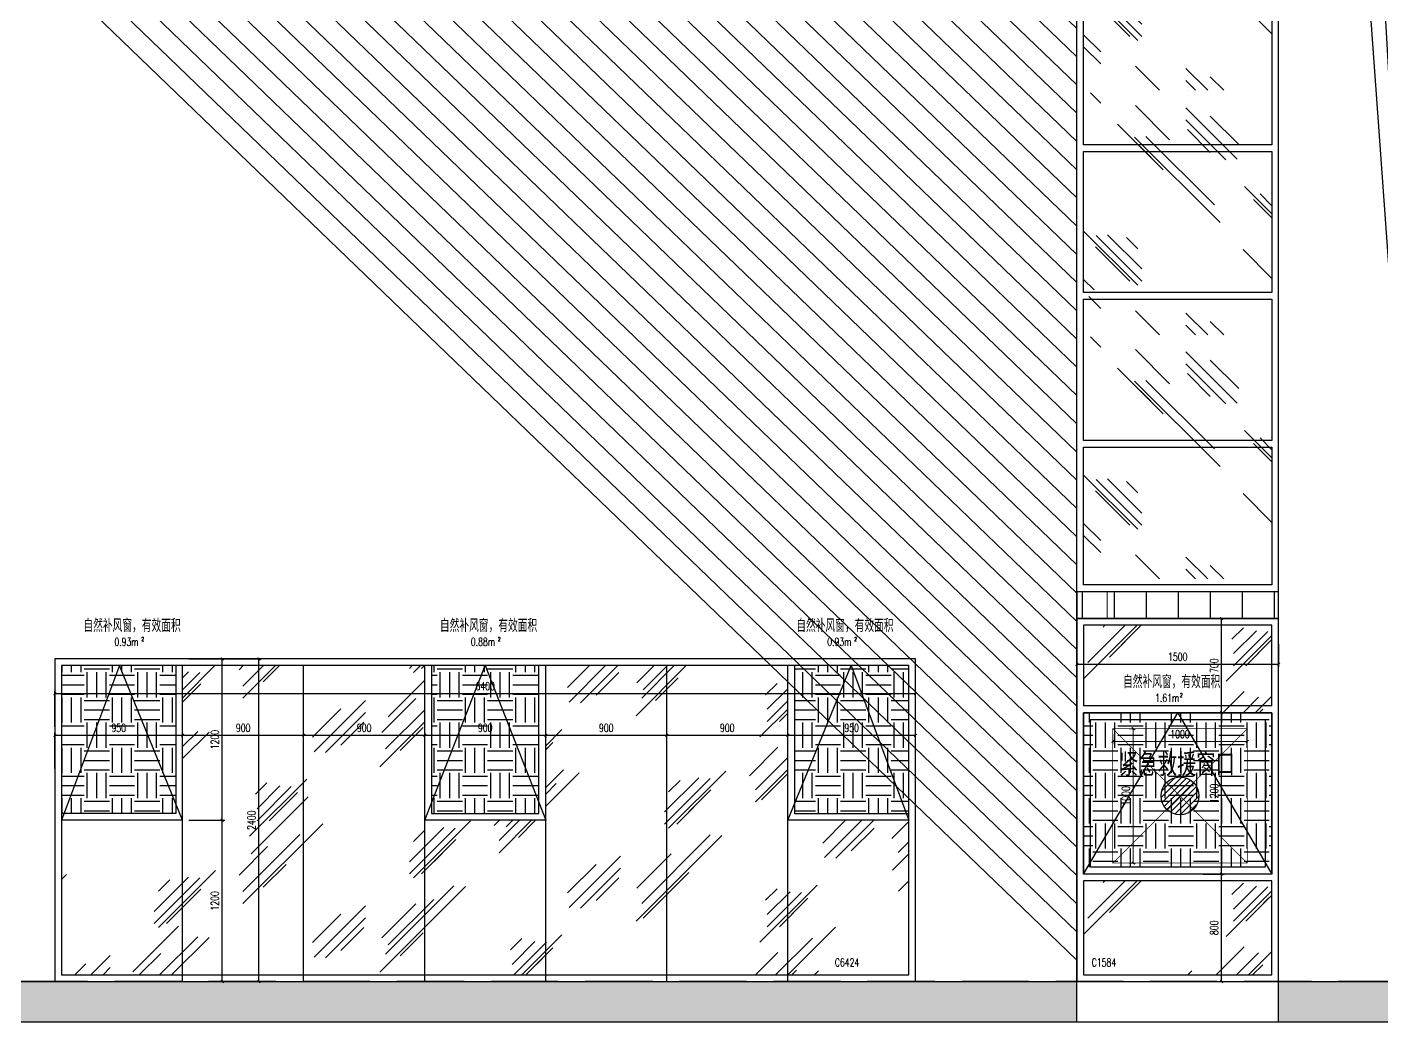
# Model space of a CAD drawing. Extents: x -2377130 to 293730, y -2 to 754590.
# Drawn here: x -1620987 to -1610912, y 516937 to 524337 of the extents above; entities that cross this region are included whole.
import ezdxf

# ---------------------------------------------------------------- set-up
doc = ezdxf.new("R2010")
doc.units = 0
doc.header["$LTSCALE"] = 1000
doc.header["$MEASUREMENT"] = 0
for name, pattern in [('__DASH', [0.35, 0.25, -0.1]), ('DASH', [0.35, 0.25, -0.1]), ('DOTE', [2.4200000000000004, 2, -0.2, 0.02, -0.2])]:
    doc.linetypes.add(name, pattern=pattern)
doc.layers.get('Defpoints').update_dxf_attribs({"color": 210})
for name, color, linetype in [('A-AXIS-DOTE', 14, 'DOTE'), ('A-HATCH-2', 251, 'Continuous'), ('A-LIN-V', 9, 'Continuous'), ('A-WINDOW', 140, 'Continuous'), ('A-彩色打印层', 22, 'Continuous'), ('A-门窗表显示尺寸', 160, 'Continuous'), ('AS-WALL', 40, 'Continuous'), ('AXIS', 3, 'Continuous'), ('PUB_DIM', 3, 'Continuous'), ('SPACE', 7, 'Continuous'), ('SPACE_HATCH', 8, 'Continuous')]:
    doc.layers.add(name, color=color, linetype=linetype)
doc.layers.add('A-WALL-HATCH', color=8, linetype='Continuous', lineweight=13)
doc.styles.add('_TCH_DIM_T3', font='SIMPLEX', dxfattribs={"width": 0.7058823529411765, "bigfont": 'GBCBIG'})
doc.styles.add('_TCH_SPACE', font='SIMPLEX', dxfattribs={"height": 5, "bigfont": 'GBCBIG'})
doc.styles.add('A-DIM_T3', font='SIMPLEX', dxfattribs={"width": 0.7058823529411765, "bigfont": 'GBCBIG'})
doc.styles.add('A-STANDARD', font='SIMPLEX', dxfattribs={"bigfont": 'GBCBIG'})
doc.styles.add('STYLE1', font='')
doc.styles.get('STYLE1').set_extended_font_data('SimSun')
doc.dimstyles.new('_TCH_ARCH&&20', dxfattribs={"dimtxt": 59.5, "dimasz": 20, "dimexe": 20, "dimexo": 20, "dimgap": 25.25, "dimtad": 1, "dimdec": 0, "dimzin": 0, "dimdsep": 46, "dimtxsty": '_TCH_DIM_T3', "dimblk": 'ARCHTICK', "dimcen": 0.09, "dimclrt": 7, "dimazin": 2, "dimtfac": 1, "dimtdec": 0, "dimtix": 1, "dimtmove": 2, "dimatfit": 3, "dimfxl": 0, "dimtolj": 1, "dimtzin": 0, "dimarcsym": 0})
doc.dimstyles.new('A-DIM&&20', dxfattribs={"dimtxt": 59.5, "dimasz": 20, "dimexe": 20, "dimexo": 20, "dimgap": 25.25, "dimtad": 1, "dimdec": 0, "dimzin": 0, "dimdsep": 46, "dimtxsty": 'A-DIM_T3', "dimblk": 'ARCHTICK', "dimcen": 0.09, "dimclrt": 7, "dimazin": 2, "dimtfac": 1, "dimtdec": 0, "dimtix": 1, "dimtmove": 2, "dimatfit": 3, "dimfxl": 0, "dimtolj": 1, "dimtzin": 0, "dimarcsym": 0})
pattern_1 = [(90, (-40600168531, -3384804562.000004), (-238.125, -1.848892746611746e-30), [])]
pattern_2 = [(0, (0, 0), (187.5, 187.5), [187.5, -187.5]), (0, (0, 70.3125), (187.5, 187.5), [187.5, -187.5]), (0, (0, 140.625), (187.5, 187.5), [187.5, -187.5]), (90, (23.4375, 164.0625), (-187.5, 187.5), [187.5, -187.5]), (90, (93.75, 164.0625), (-187.5, 187.5), [187.5, -187.5]), (90, (164.0625, 164.0625), (-187.5, 187.5), [187.5, -187.5])]

# ---------------------------------------------------------------- blocks, each defined once
blk = doc.blocks.new('C1454')
at = {"layer": 'A-HATCH-2'}
h = blk.add_hatch(dxfattribs=at)
h.set_pattern_fill('ANSI31', color=8, scale=150, angle=45)
h.set_pattern_definition([(90, (-63500.0000000752, -99.99999999988358), (-238.125, 0), [])])
h.paths.add_polyline_path([(-1803590.3996815, 520137.4520265375), (-1802090.399681419, 520137.4520265375), (-1802090.399681419, 519937.4520265375), (-1803590.3996815, 519937.4520265375)])
at = {"layer": 'A-WALL-HATCH'}
h = blk.add_hatch(dxfattribs=at)
h.set_pattern_fill('玻璃2', color=8, scale=100)
h.set_pattern_definition([(45, (2950370.000000008, 40.00000002526212), (0, 1527.350647362943), [600, -360, 600, -360, 240, -523.28157]), (45, (2950340.000000008, 70.00000002526212), (0, 1527.350647362943), [480, -600, 360, -360, 420, -463.28157]), (45, (2950340.000000008, 160.0000000252621), (0, 1527.350647362943), [360, -720, 240, -360, 540, -463.28157]), (45, (2950430.000000008, 70.00000002526212), (0, 1527.350647362943), [360, -720, 300, -1303.2815]), (45, (2950520.000000008, 160.0000000252621), (0, 1527.350647362943), [180, -900, 120, -1483.2815]), (45, (2950370.000000008, 310.0000000252621), (0, 1527.350647362943), [120, -900, 120, -480, 300, -763.28157]), (45, (2950910.000000008, 220.0000000252621), (0, 1527.350647362943), [600, -900, 720, -475.28157]), (45, (2950910.000000008, 130.0000000252621), (0, 1527.350647362943), [840, -600, 900, -355.28157]), (45, (2951060.000000008, 250.0000000252621), (0, -1697.056274847714), [600, -840, 480, -763.28157]), (45, (2950970.000000008, 430.0000000252621), (0, 1527.350647362943), [300, -1200, 360, -823.28157]), (45, (2951150.000000008, 340.0000000252621), (0, 1527.350647362943), [240, -1200, 240, -1003.2815])])
h.paths.add_polyline_path([(-1803540.399681425, 523867.4520265374), (-1802140.399681419, 523867.4520265374), (-1802140.399681419, 525567.4520265374), (-1803540.399681425, 525567.4520265374)])
h = blk.add_hatch(dxfattribs=at)
h.set_pattern_fill('玻璃2', color=8, scale=100)
h.set_pattern_definition([(45, (2950370.000000008, -1779.999999974738), (0, 1527.350647362943), [600, -360, 600, -360, 240, -523.28157]), (45, (2950340.000000008, -1749.999999974738), (0, 1527.350647362943), [480, -600, 360, -360, 420, -463.28157]), (45, (2950340.000000008, -1659.999999974738), (0, 1527.350647362943), [360, -720, 240, -360, 540, -463.28157]), (45, (2950430.000000008, -1749.999999974738), (0, 1527.350647362943), [360, -720, 300, -1303.2815]), (45, (2950520.000000008, -1659.999999974738), (0, 1527.350647362943), [180, -900, 120, -1483.2815]), (45, (2950370.000000008, -1509.999999974738), (0, 1527.350647362943), [120, -900, 120, -480, 300, -763.28157]), (45, (2950910.000000008, -1599.999999974738), (0, 1527.350647362943), [600, -900, 720, -475.28157]), (45, (2950910.000000008, -1689.999999974738), (0, 1527.350647362943), [840, -600, 900, -355.28157]), (45, (2951060.000000008, -1569.999999974738), (0, -1697.056274847714), [600, -840, 480, -763.28157]), (45, (2950970.000000008, -1389.999999974738), (0, 1527.350647362943), [300, -1200, 360, -823.28157]), (45, (2951150.000000008, -1479.999999974738), (0, 1527.350647362943), [240, -1200, 240, -1003.2815])])
h.paths.add_polyline_path([(-1802140.399681419, 522332.4520265374), (-1803540.399681425, 522332.4520265374), (-1803540.399681425, 522047.4520265374), (-1802140.399681419, 522047.4520265374)])
h.paths.add_polyline_path([(-1803540.399681425, 522382.4520265374), (-1802140.399681419, 522382.4520265374), (-1802140.399681419, 523847.4520265374), (-1803540.399681425, 523847.4520265374)])
h = blk.add_hatch(dxfattribs=at)
h.set_pattern_fill('玻璃2', color=8, scale=100)
h.set_pattern_definition([(45, (2950370.000000008, -3594.999999974738), (0, 1527.350647362943), [600, -360, 600, -360, 240, -523.28157]), (45, (2950340.000000008, -3564.999999974738), (0, 1527.350647362943), [480, -600, 360, -360, 420, -463.28157]), (45, (2950340.000000008, -3474.999999974738), (0, 1527.350647362943), [360, -720, 240, -360, 540, -463.28157]), (45, (2950430.000000008, -3564.999999974738), (0, 1527.350647362943), [360, -720, 300, -1303.2815]), (45, (2950520.000000008, -3474.999999974738), (0, 1527.350647362943), [180, -900, 120, -1483.2815]), (45, (2950370.000000008, -3324.999999974738), (0, 1527.350647362943), [120, -900, 120, -480, 300, -763.28157]), (45, (2950910.000000008, -3414.999999974738), (0, 1527.350647362943), [600, -900, 720, -475.28157]), (45, (2950910.000000008, -3504.999999974738), (0, 1527.350647362943), [840, -600, 900, -355.28157]), (45, (2951060.000000008, -3384.999999974738), (0, -1697.056274847714), [600, -840, 480, -763.28157]), (45, (2950970.000000008, -3204.999999974738), (0, 1527.350647362943), [300, -1200, 360, -823.28157]), (45, (2951150.000000008, -3294.999999974738), (0, 1527.350647362943), [240, -1200, 240, -1003.2815])])
h.paths.add_polyline_path([(-1803540.399681425, 520232.4520265374), (-1802140.399681419, 520232.4520265374), (-1802140.399681419, 522032.4520265374), (-1803540.399681425, 522032.4520265374)])
at = {"layer": 'A-LIN-V', "color": 8}
blk.add_line((-1803590.3996815, 520137.4520265375), (-1802190.399681494, 520137.4520265375), dxfattribs=at)
at = {"layer": 'A-WALL-HATCH', "color": 8}
blk.add_line((-1802314.319735163, 519937.4520265375), (-1802314.319735163, 520137.4520265375), dxfattribs=at)
at = {"layer": 'A-WINDOW', "color": 8}
for p, q in [((-1803590.399681424, 520117.4520265375), (-1803590.399681424, 525637.4520265374)), ((-1802090.399681419, 520117.4520265375), (-1802090.399681419, 525637.4520265374)), ((-1803590.399681425, 520137.4520265375), (-1802090.399681419, 520137.4520265375))]:
    blk.add_line(p, q, dxfattribs=at)
for points in [[(-1803540.399681014, 523462.4520265374), (-1802140.399681009, 523462.4520265374), (-1802140.399681009, 524512.4520265374), (-1803540.399681014, 524512.4520265374)], [(-1803540.399681014, 522362.4520265374), (-1802140.399681009, 522362.4520265374), (-1802140.399681009, 523412.4520265374), (-1803540.399681014, 523412.4520265374)], [(-1803540.399681015, 522312.4520265374), (-1803540.399681015, 521262.4520265374), (-1802140.399681009, 521262.4520265374), (-1802140.399681009, 522312.4520265374)], [(-1803540.399681425, 520187.4520265374), (-1802140.399681419, 520187.4520265374), (-1802140.399681009, 521212.4520265374), (-1803540.399681015, 521212.4520265374)], [(-1803590.3996815, 520137.4520265375), (-1802090.399681419, 520137.4520265375), (-1802090.399681419, 519937.4520265375), (-1803590.3996815, 519937.4520265375)]]:
    blk.add_lwpolyline(points, close=True, dxfattribs=at)
blk = doc.blocks.new('_ArchTick')
at = {"color": 0, "linetype": 'ByBlock', "const_width": 0.4}
blk.add_lwpolyline([(-0.5, -0.5), (0.5, 0.5)], dxfattribs=at)
blk = doc.blocks.new('*D630')
at = {"layer": 'Defpoints', "color": 0}
for p in [(-1653990, 542178.2995793271), (-1652990, 542178.2995793271), (-1652990, 542105)]:
    blk.add_point(p, dxfattribs=at)
at = {"layer": 'PUB_DIM', "color": 0, "lineweight": -2}
for p, q in [((-1653990, 542158.2995793271), (-1653990, 542085)), ((-1652990, 542158.2995793271), (-1652990, 542085)), ((-1653990, 542105), (-1652990, 542105))]:
    blk.add_line(p, q, dxfattribs=at)
at = {"layer": 'PUB_DIM', "color": 0, "lineweight": -2, "xscale": 20, "yscale": 20, "zscale": 20, "rotation": 180}
blk.add_blockref('_ArchTick', (-1653990, 542105), dxfattribs=at)
at = {"layer": 'PUB_DIM', "color": 0, "lineweight": -2, "xscale": 20, "yscale": 20, "zscale": 20}
blk.add_blockref('_ArchTick', (-1652990, 542105), dxfattribs=at)
at = {"layer": 'PUB_DIM', "color": 7, "insert": (-1653490, 542160), "char_height": 59.5, "attachment_point": 5, "style": '_TCH_DIM_T3'}
blk.add_mtext('\\A1;1000', dxfattribs=at)
blk = doc.blocks.new('*D631')
at = {"layer": 'Defpoints', "color": 0}
for p in [(-1653888.7840406, 542199.6257803998), (-1653837.373280653, 542199.6257803998), (-1653888.7840406, 541199.6257804)]:
    blk.add_point(p, dxfattribs=at)
at = {"layer": 'PUB_DIM', "color": 0, "lineweight": -2}
for p, q in [((-1653868.7840406, 542199.6257803998), (-1653817.373280653, 542199.6257803998)), ((-1653837.373280653, 541199.6257804), (-1653837.373280653, 542199.6257803998)), ((-1653868.7840406, 541199.6257804), (-1653817.373280653, 541199.6257804))]:
    blk.add_line(p, q, dxfattribs=at)
at = {"layer": 'PUB_DIM', "color": 0, "lineweight": -2, "xscale": 20, "yscale": 20, "zscale": 20}
for p, rotation in [((-1653837.373280653, 542199.6257803998), 90), ((-1653837.373280653, 541199.6257804), 270)]:
    blk.add_blockref('_ArchTick', p, dxfattribs=dict(at, rotation=rotation))
at = {"layer": 'PUB_DIM', "color": 7, "insert": (-1653892.373280652, 541699.6257804002), "char_height": 59.5, "attachment_point": 5, "rotation": 90, "style": '_TCH_DIM_T3'}
blk.add_mtext('\\A1;1000', dxfattribs=at)
blk = doc.blocks.new('*D626')
at = {"layer": 'A-门窗表显示尺寸', "color": 0, "lineweight": -2}
for p, q in [((-1821550.399671284, 519937.4520265376), (-1821394.319734999, 519937.4520265376)), ((-1821414.319734999, 519237.4520265125), (-1821414.319734999, 519937.4520265376)), ((-1821550.399671284, 519237.4520265125), (-1821394.319734999, 519237.4520265125))]:
    blk.add_line(p, q, dxfattribs=at)
at = {"layer": 'Defpoints', "color": 0}
for p in [(-1821570.399671284, 519937.4520265376), (-1821414.319734999, 519937.4520265376), (-1821570.399671284, 519237.4520265125)]:
    blk.add_point(p, dxfattribs=at)
at = {"layer": 'A-门窗表显示尺寸', "color": 0, "lineweight": -2, "xscale": 20, "yscale": 20, "zscale": 20}
for p, rotation in [((-1821414.319734999, 519937.4520265376), 90), ((-1821414.319734999, 519237.4520265125), 270)]:
    blk.add_blockref('_ArchTick', p, dxfattribs=dict(at, rotation=rotation))
at = {"layer": 'A-门窗表显示尺寸', "color": 7, "insert": (-1821469.319734999, 519587.4520265255), "char_height": 59.5, "attachment_point": 5, "rotation": 90, "style": 'A-DIM_T3'}
blk.add_mtext('\\A1;700', dxfattribs=at)
blk = doc.blocks.new('*D627')
at = {"layer": 'A-门窗表显示尺寸', "color": 0, "lineweight": -2}
for p, q in [((-1821550.399671284, 519237.4520265125), (-1821394.319734999, 519237.4520265125)), ((-1821414.319734999, 518037.4520265125), (-1821414.319734999, 519237.4520265125)), ((-1821550.399671284, 518037.4520265125), (-1821394.319734999, 518037.4520265125))]:
    blk.add_line(p, q, dxfattribs=at)
at = {"layer": 'Defpoints', "color": 0}
for p in [(-1821570.399671284, 519237.4520265125), (-1821414.319734999, 519237.4520265125), (-1821570.399671284, 518037.4520265125)]:
    blk.add_point(p, dxfattribs=at)
at = {"layer": 'A-门窗表显示尺寸', "color": 0, "lineweight": -2, "xscale": 20, "yscale": 20, "zscale": 20}
for p, rotation in [((-1821414.319734999, 519237.4520265125), 90), ((-1821414.319734999, 518037.4520265125), 270)]:
    blk.add_blockref('_ArchTick', p, dxfattribs=dict(at, rotation=rotation))
at = {"layer": 'A-门窗表显示尺寸', "color": 7, "insert": (-1821469.319734999, 518637.4520265129), "char_height": 59.5, "attachment_point": 5, "rotation": 90, "style": 'A-DIM_T3'}
blk.add_mtext('\\A1;1200', dxfattribs=at)
blk = doc.blocks.new('*D628')
at = {"layer": 'A-门窗表显示尺寸', "color": 0, "lineweight": -2}
for p, q in [((-1821550.399671284, 518037.4520265125), (-1821394.319734999, 518037.4520265125)), ((-1821414.319734999, 517237.4520265394), (-1821414.319734999, 518037.4520265125)), ((-1821550.399671284, 517237.4520265394), (-1821394.319734999, 517237.4520265394))]:
    blk.add_line(p, q, dxfattribs=at)
at = {"layer": 'Defpoints', "color": 0}
for p in [(-1821570.399671284, 518037.4520265125), (-1821414.319734999, 518037.4520265125), (-1821570.399671284, 517237.4520265394)]:
    blk.add_point(p, dxfattribs=at)
at = {"layer": 'A-门窗表显示尺寸', "color": 0, "lineweight": -2, "xscale": 20, "yscale": 20, "zscale": 20}
for p, rotation in [((-1821414.319734999, 518037.4520265125), 90), ((-1821414.319734999, 517237.4520265394), 270)]:
    blk.add_blockref('_ArchTick', p, dxfattribs=dict(at, rotation=rotation))
at = {"layer": 'A-门窗表显示尺寸', "color": 7, "insert": (-1821469.319734999, 517637.4520265263), "char_height": 59.5, "attachment_point": 5, "rotation": 90, "style": 'A-DIM_T3'}
blk.add_mtext('\\A1;800', dxfattribs=at)
blk = doc.blocks.new('*D629')
at = {"layer": 'A-门窗表显示尺寸', "color": 0, "lineweight": -2}
for p, q in [((-1822490.399681424, 519747.4520265373), (-1822490.399681424, 519577.9616212295)), ((-1820990.399681253, 519747.4520265373), (-1820990.399681253, 519577.9616212295)), ((-1822490.399681424, 519597.9616212295), (-1820990.399681253, 519597.9616212295))]:
    blk.add_line(p, q, dxfattribs=at)
at = {"layer": 'Defpoints', "color": 0}
for p in [(-1822490.399681424, 519767.4520265373), (-1820990.399681253, 519767.4520265373), (-1820990.399681253, 519597.9616212295)]:
    blk.add_point(p, dxfattribs=at)
at = {"layer": 'A-门窗表显示尺寸', "color": 0, "lineweight": -2, "xscale": 20, "yscale": 20, "zscale": 20, "rotation": 180}
blk.add_blockref('_ArchTick', (-1822490.399681424, 519597.9616212295), dxfattribs=at)
at = {"layer": 'A-门窗表显示尺寸', "color": 0, "lineweight": -2, "xscale": 20, "yscale": 20, "zscale": 20}
blk.add_blockref('_ArchTick', (-1820990.399681253, 519597.9616212295), dxfattribs=at)
at = {"layer": 'A-门窗表显示尺寸', "color": 7, "insert": (-1821740.399681339, 519652.9616212295), "char_height": 59.5, "attachment_point": 5, "style": 'A-DIM_T3'}
blk.add_mtext('\\A1;1500', dxfattribs=at)
blk = doc.blocks.new('*D645')
at = {"layer": 'A-门窗表显示尺寸', "color": 0, "lineweight": -2}
for p, q in [((-1687760.399683436, 518822.255801638), (-1687760.399683436, 519089.707828153)), ((-1687760.399683436, 519069.707828153), (-1686810.399681441, 519069.707828153)), ((-1686810.399681441, 518822.255801638), (-1686810.399681441, 519089.707828153))]:
    blk.add_line(p, q, dxfattribs=at)
at = {"layer": 'Defpoints', "color": 0}
for p in [(-1686810.399681441, 519069.707828153), (-1687760.399683436, 518802.255801638), (-1686810.399681441, 518802.255801638)]:
    blk.add_point(p, dxfattribs=at)
at = {"layer": 'A-门窗表显示尺寸', "color": 0, "lineweight": -2, "xscale": 20, "yscale": 20, "zscale": 20, "rotation": 180}
blk.add_blockref('_ArchTick', (-1687760.399683436, 519069.707828153), dxfattribs=at)
at = {"layer": 'A-门窗表显示尺寸', "color": 0, "lineweight": -2, "xscale": 20, "yscale": 20, "zscale": 20}
blk.add_blockref('_ArchTick', (-1686810.399681441, 519069.707828153), dxfattribs=at)
at = {"layer": 'A-门窗表显示尺寸', "color": 7, "insert": (-1687285.399682438, 519124.707828153), "char_height": 59.5, "attachment_point": 5, "style": 'A-DIM_T3'}
blk.add_mtext('\\A1;950', dxfattribs=at)
blk = doc.blocks.new('*D646')
at = {"layer": 'A-门窗表显示尺寸', "color": 0, "lineweight": -2}
for p, q in [((-1686810.399681441, 518822.255801638), (-1686810.399681441, 519089.707828153)), ((-1686810.399681441, 519069.707828153), (-1685910.399683264, 519069.707828153)), ((-1685910.399683264, 518822.255801638), (-1685910.399683264, 519089.707828153))]:
    blk.add_line(p, q, dxfattribs=at)
at = {"layer": 'Defpoints', "color": 0}
for p in [(-1685910.399683264, 519069.707828153), (-1686810.399681441, 518802.255801638), (-1685910.399683264, 518802.255801638)]:
    blk.add_point(p, dxfattribs=at)
at = {"layer": 'A-门窗表显示尺寸', "color": 0, "lineweight": -2, "xscale": 20, "yscale": 20, "zscale": 20, "rotation": 180}
blk.add_blockref('_ArchTick', (-1686810.399681441, 519069.707828153), dxfattribs=at)
at = {"layer": 'A-门窗表显示尺寸', "color": 0, "lineweight": -2, "xscale": 20, "yscale": 20, "zscale": 20}
blk.add_blockref('_ArchTick', (-1685910.399683264, 519069.707828153), dxfattribs=at)
at = {"layer": 'A-门窗表显示尺寸', "color": 7, "insert": (-1686360.399682352, 519124.707828153), "char_height": 59.5, "attachment_point": 5, "style": 'A-DIM_T3'}
blk.add_mtext('\\A1;900', dxfattribs=at)
blk = doc.blocks.new('*D647')
at = {"layer": 'A-门窗表显示尺寸', "color": 0, "lineweight": -2}
for p, q in [((-1685910.399683264, 518822.255801638), (-1685910.399683264, 519089.707828153)), ((-1685910.399683264, 519069.707828153), (-1685010.399681441, 519069.707828153)), ((-1685010.399681441, 518822.255801638), (-1685010.399681441, 519089.707828153))]:
    blk.add_line(p, q, dxfattribs=at)
at = {"layer": 'Defpoints', "color": 0}
for p in [(-1685010.399681441, 519069.707828153), (-1685910.399683264, 518802.255801638), (-1685010.399681441, 518802.255801638)]:
    blk.add_point(p, dxfattribs=at)
at = {"layer": 'A-门窗表显示尺寸', "color": 0, "lineweight": -2, "xscale": 20, "yscale": 20, "zscale": 20, "rotation": 180}
blk.add_blockref('_ArchTick', (-1685910.399683264, 519069.707828153), dxfattribs=at)
at = {"layer": 'A-门窗表显示尺寸', "color": 0, "lineweight": -2, "xscale": 20, "yscale": 20, "zscale": 20}
blk.add_blockref('_ArchTick', (-1685010.399681441, 519069.707828153), dxfattribs=at)
at = {"layer": 'A-门窗表显示尺寸', "color": 7, "insert": (-1685460.399682352, 519124.707828153), "char_height": 59.5, "attachment_point": 5, "style": 'A-DIM_T3'}
blk.add_mtext('\\A1;900', dxfattribs=at)
blk = doc.blocks.new('*D648')
at = {"layer": 'A-门窗表显示尺寸', "color": 0, "lineweight": -2}
for p, q in [((-1685010.399681441, 518822.255801638), (-1685010.399681441, 519089.707828153)), ((-1685010.399681441, 519069.707828153), (-1684110.399681441, 519069.707828153)), ((-1684110.399681441, 518822.255801638), (-1684110.399681441, 519089.707828153))]:
    blk.add_line(p, q, dxfattribs=at)
at = {"layer": 'Defpoints', "color": 0}
for p in [(-1684110.399681441, 519069.707828153), (-1685010.399681441, 518802.255801638), (-1684110.399681441, 518802.255801638)]:
    blk.add_point(p, dxfattribs=at)
at = {"layer": 'A-门窗表显示尺寸', "color": 0, "lineweight": -2, "xscale": 20, "yscale": 20, "zscale": 20, "rotation": 180}
blk.add_blockref('_ArchTick', (-1685010.399681441, 519069.707828153), dxfattribs=at)
at = {"layer": 'A-门窗表显示尺寸', "color": 0, "lineweight": -2, "xscale": 20, "yscale": 20, "zscale": 20}
blk.add_blockref('_ArchTick', (-1684110.399681441, 519069.707828153), dxfattribs=at)
at = {"layer": 'A-门窗表显示尺寸', "color": 7, "insert": (-1684560.399681441, 519124.707828153), "char_height": 59.5, "attachment_point": 5, "style": 'A-DIM_T3'}
blk.add_mtext('\\A1;900', dxfattribs=at)
blk = doc.blocks.new('*D638')
at = {"layer": 'A-门窗表显示尺寸', "color": 0, "lineweight": -2}
for p, q in [((-1684110.399681441, 518822.255801638), (-1684110.399681441, 519089.707828153)), ((-1684110.399681441, 519069.707828153), (-1683210.399681441, 519069.707828153)), ((-1683210.399681441, 518822.255801638), (-1683210.399681441, 519089.707828153))]:
    blk.add_line(p, q, dxfattribs=at)
at = {"layer": 'Defpoints', "color": 0}
for p in [(-1683210.399681441, 519069.707828153), (-1684110.399681441, 518802.255801638), (-1683210.399681441, 518802.255801638)]:
    blk.add_point(p, dxfattribs=at)
at = {"layer": 'A-门窗表显示尺寸', "color": 0, "lineweight": -2, "xscale": 20, "yscale": 20, "zscale": 20, "rotation": 180}
blk.add_blockref('_ArchTick', (-1684110.399681441, 519069.707828153), dxfattribs=at)
at = {"layer": 'A-门窗表显示尺寸', "color": 0, "lineweight": -2, "xscale": 20, "yscale": 20, "zscale": 20}
blk.add_blockref('_ArchTick', (-1683210.399681441, 519069.707828153), dxfattribs=at)
at = {"layer": 'A-门窗表显示尺寸', "color": 7, "insert": (-1683660.399681441, 519124.707828153), "char_height": 59.5, "attachment_point": 5, "style": 'A-DIM_T3'}
blk.add_mtext('\\A1;900', dxfattribs=at)
blk = doc.blocks.new('*D639')
at = {"layer": 'A-门窗表显示尺寸', "color": 0, "lineweight": -2}
for p, q in [((-1683210.399681441, 518822.255801638), (-1683210.399681441, 519089.707828153)), ((-1683210.399681441, 519069.707828153), (-1682310.399681441, 519069.707828153)), ((-1682310.399681441, 518822.255801638), (-1682310.399681441, 519089.707828153))]:
    blk.add_line(p, q, dxfattribs=at)
at = {"layer": 'Defpoints', "color": 0}
for p in [(-1682310.399681441, 519069.707828153), (-1683210.399681441, 518802.255801638), (-1682310.399681441, 518802.255801638)]:
    blk.add_point(p, dxfattribs=at)
at = {"layer": 'A-门窗表显示尺寸', "color": 0, "lineweight": -2, "xscale": 20, "yscale": 20, "zscale": 20, "rotation": 180}
blk.add_blockref('_ArchTick', (-1683210.399681441, 519069.707828153), dxfattribs=at)
at = {"layer": 'A-门窗表显示尺寸', "color": 0, "lineweight": -2, "xscale": 20, "yscale": 20, "zscale": 20}
blk.add_blockref('_ArchTick', (-1682310.399681441, 519069.707828153), dxfattribs=at)
at = {"layer": 'A-门窗表显示尺寸', "color": 7, "insert": (-1682760.399681441, 519124.707828153), "char_height": 59.5, "attachment_point": 5, "style": 'A-DIM_T3'}
blk.add_mtext('\\A1;900', dxfattribs=at)
blk = doc.blocks.new('*D640')
at = {"layer": 'A-门窗表显示尺寸', "color": 0, "lineweight": -2}
for p, q in [((-1682310.399681441, 518822.255801638), (-1682310.399681441, 519089.707828153)), ((-1682310.399681441, 519069.707828153), (-1681360.399681441, 519069.707828153)), ((-1681360.399681441, 518822.255801638), (-1681360.399681441, 519089.707828153))]:
    blk.add_line(p, q, dxfattribs=at)
at = {"layer": 'Defpoints', "color": 0}
for p in [(-1681360.399681441, 519069.707828153), (-1682310.399681441, 518802.255801638), (-1681360.399681441, 518802.255801638)]:
    blk.add_point(p, dxfattribs=at)
at = {"layer": 'A-门窗表显示尺寸', "color": 0, "lineweight": -2, "xscale": 20, "yscale": 20, "zscale": 20, "rotation": 180}
blk.add_blockref('_ArchTick', (-1682310.399681441, 519069.707828153), dxfattribs=at)
at = {"layer": 'A-门窗表显示尺寸', "color": 0, "lineweight": -2, "xscale": 20, "yscale": 20, "zscale": 20}
blk.add_blockref('_ArchTick', (-1681360.399681441, 519069.707828153), dxfattribs=at)
at = {"layer": 'A-门窗表显示尺寸', "color": 7, "insert": (-1681835.399681441, 519124.707828153), "char_height": 59.5, "attachment_point": 5, "style": 'A-DIM_T3'}
blk.add_mtext('\\A1;950', dxfattribs=at)
blk = doc.blocks.new('*D641')
at = {"layer": 'A-门窗表显示尺寸', "color": 0, "lineweight": -2}
for p, q in [((-1686490.399683437, 519637.4520265153), (-1686222.947656924, 519637.4520265153)), ((-1686242.947656924, 517237.452026492), (-1686242.947656924, 519637.4520265153)), ((-1686490.399683437, 517237.452026492), (-1686222.947656924, 517237.452026492))]:
    blk.add_line(p, q, dxfattribs=at)
at = {"layer": 'Defpoints', "color": 0}
for p in [(-1686510.399683437, 519637.4520265153), (-1686242.947656924, 519637.4520265153), (-1686510.399683437, 517237.452026492)]:
    blk.add_point(p, dxfattribs=at)
at = {"layer": 'A-门窗表显示尺寸', "color": 0, "lineweight": -2, "xscale": 20, "yscale": 20, "zscale": 20}
for p, rotation in [((-1686242.947656924, 519637.4520265153), 90), ((-1686242.947656924, 517237.452026492), 270)]:
    blk.add_blockref('_ArchTick', p, dxfattribs=dict(at, rotation=rotation))
at = {"layer": 'A-门窗表显示尺寸', "color": 7, "insert": (-1686297.947656923, 518437.452026504), "char_height": 59.5, "attachment_point": 5, "rotation": 90, "style": 'A-DIM_T3'}
blk.add_mtext('\\A1;2400', dxfattribs=at)
blk = doc.blocks.new('*D642')
at = {"layer": 'A-门窗表显示尺寸', "color": 0, "lineweight": -2}
for p, q in [((-1687760.399683436, 519132.255801638), (-1687760.399683436, 519399.707828153)), ((-1687760.399683436, 519379.707828153), (-1681360.399681441, 519379.707828153)), ((-1681360.399681441, 519132.255801638), (-1681360.399681441, 519399.707828153))]:
    blk.add_line(p, q, dxfattribs=at)
at = {"layer": 'Defpoints', "color": 0}
for p in [(-1681360.399681441, 519379.707828153), (-1687760.399683436, 519112.255801638), (-1681360.399681441, 519112.255801638)]:
    blk.add_point(p, dxfattribs=at)
at = {"layer": 'A-门窗表显示尺寸', "color": 0, "lineweight": -2, "xscale": 20, "yscale": 20, "zscale": 20, "rotation": 180}
blk.add_blockref('_ArchTick', (-1687760.399683436, 519379.707828153), dxfattribs=at)
at = {"layer": 'A-门窗表显示尺寸', "color": 0, "lineweight": -2, "xscale": 20, "yscale": 20, "zscale": 20}
blk.add_blockref('_ArchTick', (-1681360.399681441, 519379.707828153), dxfattribs=at)
at = {"layer": 'A-门窗表显示尺寸', "color": 7, "insert": (-1684560.399682438, 519434.707828153), "char_height": 59.5, "attachment_point": 5, "style": 'A-DIM_T3'}
blk.add_mtext('\\A1;6400', dxfattribs=at)
blk = doc.blocks.new('*D643')
at = {"layer": 'A-门窗表显示尺寸', "color": 0, "lineweight": -2}
for p, q in [((-1686763.34733851, 518437.4520265152), (-1686495.895311997, 518437.4520265152)), ((-1686515.895311997, 517237.452026492), (-1686515.895311997, 518437.4520265152)), ((-1686763.34733851, 517237.452026492), (-1686495.895311997, 517237.452026492))]:
    blk.add_line(p, q, dxfattribs=at)
at = {"layer": 'Defpoints', "color": 0}
for p in [(-1686783.34733851, 518437.4520265152), (-1686515.895311997, 518437.4520265152), (-1686783.34733851, 517237.452026492)]:
    blk.add_point(p, dxfattribs=at)
at = {"layer": 'A-门窗表显示尺寸', "color": 0, "lineweight": -2, "xscale": 20, "yscale": 20, "zscale": 20}
for p, rotation in [((-1686515.895311997, 518437.4520265152), 90), ((-1686515.895311997, 517237.452026492), 270)]:
    blk.add_blockref('_ArchTick', p, dxfattribs=dict(at, rotation=rotation))
at = {"layer": 'A-门窗表显示尺寸', "color": 7, "insert": (-1686570.895311997, 517837.452026504), "char_height": 59.5, "attachment_point": 5, "rotation": 90, "style": 'A-DIM_T3'}
blk.add_mtext('\\A1;1200', dxfattribs=at)
blk = doc.blocks.new('*D644')
at = {"layer": 'A-门窗表显示尺寸', "color": 0, "lineweight": -2}
for p, q in [((-1686763.34733851, 519637.4520265153), (-1686495.895311997, 519637.4520265153)), ((-1686515.895311997, 518437.4520265152), (-1686515.895311997, 519637.4520265153)), ((-1686763.34733851, 518437.4520265152), (-1686495.895311997, 518437.4520265152))]:
    blk.add_line(p, q, dxfattribs=at)
at = {"layer": 'Defpoints', "color": 0}
for p in [(-1686783.34733851, 519637.4520265153), (-1686515.895311997, 519637.4520265153), (-1686783.34733851, 518437.4520265152)]:
    blk.add_point(p, dxfattribs=at)
at = {"layer": 'A-门窗表显示尺寸', "color": 0, "lineweight": -2, "xscale": 20, "yscale": 20, "zscale": 20}
for p, rotation in [((-1686515.895311997, 519637.4520265153), 90), ((-1686515.895311997, 518437.4520265152), 270)]:
    blk.add_blockref('_ArchTick', p, dxfattribs=dict(at, rotation=rotation))
at = {"layer": 'A-门窗表显示尺寸', "color": 7, "insert": (-1686570.895311997, 519037.4520265156), "char_height": 59.5, "attachment_point": 5, "rotation": 90, "style": 'A-DIM_T3'}
blk.add_mtext('\\A1;1200', dxfattribs=at)
blk = doc.blocks.new('w42432')
at = {"layer": 'A-彩色打印层'}
h = blk.add_hatch(dxfattribs=at)
h.set_pattern_fill('ANSI31', color=8, scale=20)
h.set_pattern_definition([(45, (-3066307.735240138, -1060647.206974213), (-22.45064030267288, 22.45064030267288), [])])
edge = h.paths.add_edge_path()
edge.add_arc((-1653490, 541699.6257803997), 140.6529179719911, 0, 360)
at = {"layer": 'A-彩色打印层', "color": 8, "linetype": 'DASH', "const_width": 5, "elevation": -3.053224919695628e-09}
blk.add_lwpolyline([(-1653990, 542199.6257803995), (-1652990, 542199.6257803995), (-1652990, 541199.6257803998), (-1653990, 541199.6257803998)], close=True, dxfattribs=at)
for points in [[(-1653990, 542199.6257803995), (-1652990, 541199.6257803998)], [(-1652990, 542199.6257803995), (-1653990, 541199.6257803998)]]:
    blk.add_lwpolyline(points, dxfattribs=at)
at = {"layer": 'A-彩色打印层', "color": 8, "ltscale": 0.5}
blk.add_circle((-1653490, 541699.6257803997, -3.053224919695628e-09), 140.6529179719911, dxfattribs=at)
at = {"layer": 'AXIS', "color": 8, "linetype": 'Continuous', "style": 'STYLE1', "width": 0.7}
blk.add_text('紧急救援窗口', height=150, dxfattribs=at).set_placement((-1653941.670200904, 541862.582733533, -3.053224919695628e-09))
at = {"layer": 'PUB_DIM', "color": 8}
for p1, p2, distance, picture, middle in [((-1653990, 542178.2995793271), (-1652990, 542178.2995793271), -73.29957932711113, '*D630', (-1653490, 542160)), ((-1653888.784040599, 541199.6257803998), (-1653888.784040599, 542199.6257803995), -51.41075994586572, '*D631', (-1653892.373280652, 541699.6257804002))]:
    dim = blk.add_aligned_dim(p1=p1, p2=p2, distance=distance, dimstyle='_TCH_ARCH&&20', dxfattribs=at)
    dim.commit()
    dim.dimension.update_dxf_attribs({"geometry": picture, "text_midpoint": middle})
blk = doc.blocks.new('er446')
at = {"layer": 'A-WALL-HATCH'}
h = blk.add_hatch(dxfattribs=at)
h.set_pattern_fill('玻璃2', color=8, scale=100, angle=180)
h.set_pattern_definition([(45, (3085130.236071297, -5340), (0, 1527.350647362943), [600, -360, 600, -360, 240, -523.28157]), (45, (3085100.236071297, -5310), (0, 1527.350647362943), [480, -600, 360, -360, 420, -463.28157]), (45, (3085100.236071297, -5220), (0, 1527.350647362943), [360, -720, 240, -360, 540, -463.28157]), (45, (3085190.236071297, -5310), (0, 1527.350647362943), [360, -720, 300, -1303.2815]), (45, (3085280.236071297, -5220), (0, 1527.350647362943), [180, -900, 120, -1483.2815]), (45, (3085130.236071297, -5070), (0, 1527.350647362943), [120, -900, 120, -480, 300, -763.28157]), (45, (3085670.236071297, -5160), (0, 1527.350647362943), [600, -900, 720, -475.28157]), (45, (3085670.236071297, -5250), (0, 1527.350647362943), [840, -600, 900, -355.28157]), (45, (3085820.236071297, -5130), (0, -1697.056274847714), [600, -840, 480, -763.28157]), (45, (3085730.236071297, -4950), (0, 1527.350647362943), [300, -1200, 360, -823.28157]), (45, (3085910.236071297, -5040), (0, 1527.350647362943), [240, -1200, 240, -1003.2815])])
h.paths.add_polyline_path([(-1822440.399681424, 519237.4520265124), (-1821040.399681253, 519237.4520265123), (-1821040.399681253, 519887.4520265123), (-1822440.399681424, 519887.4520265123)])
h = blk.add_hatch(dxfattribs=at)
h.set_pattern_fill('玻璃2', color=8, scale=100, angle=180)
h.set_pattern_definition([(45, (3085130.236071297, -7240), (0, 1527.350647362943), [600, -360, 600, -360, 240, -523.28157]), (45, (3085100.236071297, -7210), (0, 1527.350647362943), [480, -600, 360, -360, 420, -463.28157]), (45, (3085100.236071297, -7120), (0, 1527.350647362943), [360, -720, 240, -360, 540, -463.28157]), (45, (3085190.236071297, -7210), (0, 1527.350647362943), [360, -720, 300, -1303.2815]), (45, (3085280.236071297, -7120), (0, 1527.350647362943), [180, -900, 120, -1483.2815]), (45, (3085130.236071297, -6970), (0, 1527.350647362943), [120, -900, 120, -480, 300, -763.28157]), (45, (3085670.236071297, -7060), (0, 1527.350647362943), [600, -900, 720, -475.28157]), (45, (3085670.236071297, -7150), (0, 1527.350647362943), [840, -600, 900, -355.28157]), (45, (3085820.236071297, -7030), (0, -1697.056274847714), [600, -840, 480, -763.28157]), (45, (3085730.236071297, -6850), (0, 1527.350647362943), [300, -1200, 360, -823.28157]), (45, (3085910.236071297, -6940), (0, 1527.350647362943), [240, -1200, 240, -1003.2815])])
h.paths.add_polyline_path([(-1822440.399681424, 517287.4520264891), (-1821040.399681253, 517287.452026489), (-1821040.399681253, 517987.4520265123), (-1822440.399681424, 517987.4520265123)])
at = {"layer": 'SPACE_HATCH'}
h = blk.add_hatch(dxfattribs=at)
h.set_pattern_fill('土壤', color=8, scale=50, style=0)
h.set_pattern_definition(pattern_2)
h.paths.add_polyline_path([(-1821040.399681303, 518087.4520265122), (-1822440.399681438, 518087.4520266195), (-1822440.399681442, 519237.4520264863), (-1821040.399681291, 519237.452026509)])
at = {"layer": 'A-WINDOW', "color": 8}
for p, q in [((-1821040.399681253, 519287.4520265123), (-1822440.399681424, 519287.4520265123)), ((-1821040.399681253, 519237.4520265123), (-1822440.399681424, 519237.4520265123)), ((-1821040.399681253, 518037.4520265123), (-1822440.399681424, 518037.4520265123)), ((-1821040.399681253, 517987.4520265123), (-1822440.399681424, 517987.4520265123))]:
    blk.add_line(p, q, dxfattribs=at)
for points in [[(-1822490.399681424, 517237.4520264891), (-1820990.399681253, 517237.4520264891), (-1820990.399681253, 519937.4520265123), (-1822490.399681424, 519937.4520265123)], [(-1822440.399681424, 519237.4520265123), (-1821040.399681253, 519237.4520265123), (-1821040.399681253, 518037.4520265123), (-1822440.399681424, 518037.4520265123)], [(-1822390.399681424, 519187.4520265123), (-1821090.399681253, 519187.4520265123), (-1821090.399681253, 518087.4520265123), (-1822390.399681424, 518087.4520265123)]]:
    blk.add_lwpolyline(points, close=True, dxfattribs=at)
for points in [[(-1821040.399681253, 519287.4520265123), (-1821040.399681253, 519887.4520265123), (-1822440.399681424, 519887.4520265123), (-1822440.399681424, 519287.4520265123)], [(-1822440.399681424, 519237.4520265123), (-1822440.399681424, 518037.4520265123)], [(-1822440.399681424, 518037.4520265123), (-1821740.399681339, 519237.4520265123), (-1821040.399681253, 518037.4520265123)], [(-1821040.399681253, 518037.4520265123), (-1821040.399681253, 519237.4520265123)], [(-1822440.399681424, 517987.4520265123), (-1822440.399681424, 517287.4520264891), (-1821040.399681253, 517287.4520264891), (-1821040.399681253, 517987.4520265123)]]:
    blk.add_lwpolyline(points, dxfattribs=at)
at = {"layer": 'A-WALL-HATCH', "color": 8}
blk.add_blockref('w42432', (-168233.6807683764, -23080.92860240443, 3.053224919695628e-09), dxfattribs=at)
at = {"layer": 'A-门窗表显示尺寸', "color": 8, "style": 'A-STANDARD', "width": 0.7058823529411765}
blk.add_text('C1584', height=59.5, dxfattribs=at).set_placement((-1822380, 517350))
at = {"layer": 'SPACE', "color": 8, "style": '_TCH_SPACE'}
blk.add_text('自然补风窗，有效面积', height=96.45390070921985, dxfattribs=at).set_placement((-1822147.470125062, 519419.9999999502))
at = {"layer": 'SPACE', "color": 8, "style": '_TCH_SPACE', "width": 0.7058823529411765}
for s, height, p in [('1.61m', 59.5, (-1821909.236082509, 519317.6249999502)), ('2', 29.75, (-1821725.236082509, 519352.6249999502))]:
    blk.add_text(s, height=height, dxfattribs=at).set_placement(p)
at = {"layer": 'A-门窗表显示尺寸', "color": 8}
for p1, p2, distance, picture, middle in [((-1821570.399671283, 519237.4520265123), (-1821570.399671283, 519937.4520265373), -156.07993628410622, '*D626', (-1821469.319734999, 519587.4520265255)), ((-1822490.399681424, 519767.4520265373), (-1820990.399681253, 519767.4520265373), -169.49040530784987, '*D629', (-1821740.399681339, 519652.9616212295)), ((-1821570.399671283, 518037.4520265122), (-1821570.399671283, 519237.4520265123), -156.07993628410622, '*D627', (-1821469.319734999, 518637.4520265129)), ((-1821570.399671283, 517237.4520265392), (-1821570.399671283, 518037.4520265122), -156.07993628410622, '*D628', (-1821469.319734999, 517637.4520265263))]:
    dim = blk.add_aligned_dim(p1=p1, p2=p2, distance=distance, dimstyle='A-DIM&&20', dxfattribs=at)
    dim.commit()
    dim.dimension.update_dxf_attribs({"geometry": picture, "text_midpoint": middle})
blk = doc.blocks.new('e43435')
at = {"layer": 'A-WALL-HATCH'}
h = blk.add_hatch(dxfattribs=at)
h.set_pattern_fill('玻璃2', color=8, scale=100)
h.set_pattern_definition([(45, (64850, 60), (0, 1527.350647362943), [600, -360, 600, -360, 240, -523.28157]), (45, (64820, 90), (0, 1527.350647362943), [480, -600, 360, -360, 420, -463.28157]), (45, (64820, 180), (0, 1527.350647362943), [360, -720, 240, -360, 540, -463.28157]), (45, (64910, 90), (0, 1527.350647362943), [360, -720, 300, -1303.2815]), (45, (65000, 180), (0, 1527.350647362943), [180, -900, 120, -1483.2815]), (45, (64850, 330), (0, 1527.350647362943), [120, -900, 120, -480, 300, -763.28157]), (45, (65390, 240), (0, 1527.350647362943), [600, -900, 720, -475.28157]), (45, (65390, 150), (0, 1527.350647362943), [840, -600, 900, -355.28157]), (45, (65540, 270), (0, -1697.056274847714), [600, -840, 480, -763.28157]), (45, (65450, 450), (0, 1527.350647362943), [300, -1200, 360, -823.28157]), (45, (65630, 360), (0, 1527.350647362943), [240, -1200, 240, -1003.2815])])
h.paths.add_polyline_path([(-1687710.399683444, 517287.4520264955), (-1681410.399681449, 517287.4520265053), (-1681410.399681441, 518437.452026515), (-1682310.399681441, 518437.4520265151), (-1682310.399681441, 519587.452026515), (-1684110.399681441, 519587.452026515), (-1684110.399681441, 518437.4520265151), (-1685010.39968144, 518437.452026515), (-1685010.399681441, 519587.4520265151), (-1686810.399681441, 519587.452026515), (-1686810.399681441, 518437.452026515), (-1687710.399683436, 518437.452026515)])
at = {"layer": 'SPACE_HATCH'}
h = blk.add_hatch(dxfattribs=at)
h.set_pattern_fill('土壤', color=8, scale=50, style=0)
h.set_pattern_definition(pattern_2)
h.paths.add_polyline_path([(-1687710.399683405, 518487.4520264147), (-1686860.399683404, 518487.4520267226), (-1686860.399683543, 519587.4520265012), (-1687710.399683531, 519587.4520265844)])
h = blk.add_hatch(dxfattribs=at)
h.set_pattern_fill('土壤', color=8, scale=50, style=0)
h.set_pattern_definition(pattern_2)
h.paths.add_polyline_path([(-1684160.39968146, 518487.452026469), (-1684960.39968145, 518487.4520264275), (-1684960.399681289, 519587.4520266029), (-1684160.399681542, 519587.452026594)])
h = blk.add_hatch(dxfattribs=at)
h.set_pattern_fill('土壤', color=8, scale=50, style=0)
h.set_pattern_definition(pattern_2)
h.paths.add_polyline_path([(-1681410.399681472, 518487.4520264147), (-1682260.399681473, 518487.4520267226), (-1682260.399681334, 519587.4520265012), (-1681410.399681345, 519587.4520265844)])
at = {"layer": 'A-WINDOW', "color": 8}
for p, q in [((-1686860.399683436, 519587.4520265178), (-1686860.399683436, 518487.4520264969)), ((-1686810.399681441, 517237.452026515), (-1686810.399681441, 519587.452026515)), ((-1685910.399681441, 517237.452026515), (-1685910.399681441, 519587.452026515)), ((-1685010.399681441, 517237.452026515), (-1685010.399681441, 519587.452026515)), ((-1684960.399681446, 519587.4520265166), (-1684960.399681446, 518487.4520264789)), ((-1684160.399681446, 518487.4520264789), (-1684160.399681446, 519587.4520265152)), ((-1684110.399681441, 517237.452026515), (-1684110.399681441, 519587.452026515)), ((-1683210.399681441, 517237.452026515), (-1683210.399681441, 519587.452026515)), ((-1682310.399681441, 517237.452026515), (-1682310.399681441, 519587.452026515)), ((-1682260.399681441, 519587.4520265178), (-1682260.399681441, 518487.4520264969)), ((-1686860.399683436, 518487.4520264969), (-1687710.399683436, 518487.4520264969)), ((-1684960.399681446, 518487.4520264789), (-1684160.399681446, 518487.4520264789)), ((-1682260.399681441, 518487.4520264969), (-1681410.399681441, 518487.4520264969)), ((-1686810.399681441, 518437.452026515), (-1687710.399683436, 518437.452026515)), ((-1684110.399681441, 518437.4520265151), (-1685010.39968144, 518437.452026515)), ((-1681410.399681441, 518437.452026515), (-1682310.399681441, 518437.4520265151))]:
    blk.add_line(p, q, dxfattribs=at)
for points in [[(-1687760.399683436, 517237.4520264918), (-1681360.399681441, 517237.452026515), (-1681360.399681441, 519637.452026515), (-1687760.399683436, 519637.452026515)], [(-1687710.399683436, 517287.4520264919), (-1681410.399681441, 517287.4520265149), (-1681410.399681441, 519587.452026515), (-1687710.399683436, 519587.452026515)]]:
    blk.add_lwpolyline(points, close=True, dxfattribs=at)
for points in [[(-1686810.399683436, 518437.452026515), (-1687280.799363028, 519587.452026515), (-1687710.399683436, 518437.452026515)], [(-1685010.399681441, 518437.452026515), (-1684560.399682438, 519587.452026515), (-1684110.399681441, 518437.452026515)], [(-1682310.399681441, 518437.452026515), (-1681840.000001848, 519587.452026515), (-1681410.399681441, 518437.452026515)]]:
    blk.add_lwpolyline(points, dxfattribs=at)
at = {"layer": 'A-门窗表显示尺寸', "color": 8, "style": 'A-STANDARD', "width": 0.7058823529411765}
blk.add_text('C6424', height=59.5, dxfattribs=at).set_placement((-1681960, 517350))
at = {"layer": 'SPACE', "color": 8, "style": '_TCH_SPACE'}
for p in [(-1687548.0334254, 519837.4520265112), (-1684897.234044402, 519837.4520264756), (-1682247.234024583, 519837.4520265112)]:
    blk.add_text('自然补风窗，有效面积', height=96.45390070921985, dxfattribs=at).set_placement(p)
at = {"layer": 'SPACE', "color": 8, "style": '_TCH_SPACE', "width": 0.7058823529411765}
for s, height, p in [('0.93m', 59.5, (-1687317.799382846, 519735.0770265112)), ('2', 29.75, (-1687117.799382846, 519770.0770265112)), ('0.88m', 59.5, (-1684667.000001849, 519735.0770264756)), ('2', 29.75, (-1684467.000001849, 519770.0770264756)), ('0.93m', 59.5, (-1682016.99998203, 519735.0770265112)), ('2', 29.75, (-1681816.99998203, 519770.0770265112))]:
    blk.add_text(s, height=height, dxfattribs=at).set_placement(p)
at = {"layer": 'A-门窗表显示尺寸', "color": 8}
for p1, p2, distance, picture, middle in [((-1686783.347338509, 518437.452026515), (-1686783.347338509, 519637.452026515), -267.45202651200816, '*D644', (-1686570.895311997, 519037.4520265156)), ((-1686510.399683436, 517237.4520264918), (-1686510.399683436, 519637.452026515), -267.45202651200816, '*D641', (-1686297.947656923, 518437.452026504)), ((-1687760.399683436, 519112.255801638), (-1681360.399681441, 519112.255801638), 267.45202651497675, '*D642', (-1684560.399682438, 519434.707828153)), ((-1687760.399683436, 518802.255801638), (-1686810.399681441, 518802.255801638), 267.45202651497675, '*D645', (-1687285.399682438, 519124.707828153)), ((-1686810.399681441, 518802.255801638), (-1685910.399683264, 518802.255801638), 267.45202651497675, '*D646', (-1686360.399682352, 519124.707828153)), ((-1685910.399683264, 518802.255801638), (-1685010.399681441, 518802.255801638), 267.45202651497675, '*D647', (-1685460.399682352, 519124.707828153)), ((-1685010.399681441, 518802.255801638), (-1684110.399681441, 518802.255801638), 267.45202651497675, '*D648', (-1684560.399681441, 519124.707828153)), ((-1684110.399681441, 518802.255801638), (-1683210.399681441, 518802.255801638), 267.45202651497675, '*D638', (-1683660.399681441, 519124.707828153)), ((-1683210.399681441, 518802.255801638), (-1682310.399681441, 518802.255801638), 267.45202651497675, '*D639', (-1682760.399681441, 519124.707828153)), ((-1682310.399681441, 518802.255801638), (-1681360.399681441, 518802.255801638), 267.45202651497675, '*D640', (-1681835.399681441, 519124.707828153)), ((-1686783.347338509, 517237.4520264918), (-1686783.347338509, 518437.452026515), -267.45202651200816, '*D643', (-1686570.895311997, 517837.452026504))]:
    dim = blk.add_aligned_dim(p1=p1, p2=p2, distance=distance, dimstyle='A-DIM&&20', dxfattribs=at)
    dim.commit()
    dim.dimension.update_dxf_attribs({"geometry": picture, "text_midpoint": middle})

msp = doc.modelspace()

# ---------------------------------------------------------------- hatches: boundary and pattern name
at = {"layer": 'A-HATCH-2'}
h = msp.add_hatch(dxfattribs=at)
h.set_pattern_fill('ANSI31', color=8, scale=150, angle=45.00000000000001)
h.set_pattern_definition(pattern_1)
h.paths.add_polyline_path([(-1613180.163610202, 517237.4520264879), (-1616680.163610135, 517237.4520264877), (-1620620, 517237.4520264671), (-1620780.163611063, 517237.4520265403), (-1614380.16361084, 517237.452026517), (-1614380.163609074, 519637.4520265402), (-1620780.163611952, 519637.4520265403), (-1620780.163611952, 517237.4520264977), (-1621980.163610121, 517237.4520264965), (-1621980.163610121, 522237.452026539), (-1626980.163610134, 522237.452026539), (-1626980.163610134, 517237.452026483), (-1628180.163610196, 517237.4520265077), (-1628180.163610197, 531687.4520265197), (-1613180.163610201, 531687.4520265204)])
h = msp.add_hatch(dxfattribs=at)
h.set_pattern_fill('ANSI31', color=8, scale=150, angle=45.00000000000001)
h.set_pattern_definition(pattern_1)
h.paths.add_polyline_path([(-1596680.163610089, 517237.4520265036), (-1600180.163610022, 517237.4520265034), (-1610480.163629169, 517237.4520265403), (-1597880.163610728, 517237.452026517), (-1597880.163608962, 519637.4520265402), (-1604280.163611836, 519637.4520265281), (-1605480.163610014, 519637.4520265332), (-1610480.163610027, 519637.4520265332), (-1610480.163609132, 517237.4520264879), (-1611680.163610084, 517237.4520265393), (-1611680.163610085, 531687.4520265197), (-1596680.163610089, 531687.4520265204)])
h = msp.add_hatch(dxfattribs=at)
h.set_pattern_fill('ANSI38', color=8, scale=150)
h.set_pattern_definition([(45, (0, 0), (-168.3798022700466, 168.3798022700466), []), (135, (0, 0), (-505.1394068101398, 168.3798022700467), [595.3125, -357.1875])])
h.paths.add_polyline_path([(-1588980.163610107, 516937.4520265246), (-1555630.163609932, 516937.4520265246), (-1555630.163609932, 517237.452026514), (-1588980.163610107, 517237.452026514)])
h.paths.add_polyline_path([(-1595180.163630171, 516937.4520265498), (-1593980.16361012, 516937.4520265498), (-1593980.16361012, 517237.4520265139), (-1595180.163630171, 517237.4520265139)])
h.paths.add_polyline_path([(-1610470, 516937.4520265246), (-1596680.163620192, 516937.4520265246), (-1596680.163620192, 517237.4520265643), (-1610470, 517237.4520265643)])
h.paths.add_polyline_path([(-1611680.163630171, 516937.4520265498), (-1610480.16361012, 516937.4520265498), (-1610480.16361012, 517237.4520265139), (-1611680.163630171, 517237.4520265139)])
h.paths.add_polyline_path([(-1621980.163610107, 516937.4520265245), (-1613180.16361021, 516937.4520265245), (-1613180.16361021, 517237.4520265146), (-1621980.163610107, 517237.4520265146)])
h.paths.add_polyline_path([(-1628180.163630171, 516937.4520265498), (-1626980.16361012, 516937.4520265498), (-1626980.16361012, 517237.4520265139), (-1628180.163630171, 517237.4520265139)])
h.paths.add_polyline_path([(-1638480.163610107, 516937.4520265246), (-1629680.163620192, 516937.4520265246), (-1629680.163620192, 517237.4520265643), (-1638480.163610107, 517237.4520265643)])
h.paths.add_polyline_path([(-1646180.163620192, 516937.4520265498), (-1638450, 516937.4520265498), (-1638450, 517237.4520265139), (-1646180.163620192, 517237.4520265139)])
h.paths.add_polyline_path([(-1662680.16361021, 516937.4520265498), (-1659980.16361012, 516937.4520265498), (-1659980.16361012, 517237.4520265151), (-1662680.16361021, 517237.4520265151)])
h.paths.add_polyline_path([(-1666130.163617492, 516937.4520265246), (-1662680.16361021, 516937.4520265246), (-1662680.16361021, 517237.452026539), (-1666130.163617492, 517237.452026539)])
h.paths.add_polyline_path([(-1667330.16360924, 517237.4520266386), (-1666230.163630536, 517237.4520266386), (-1666230.163630536, 516937.4520265245), (-1667330.16360924, 516937.4520265245)])
h.paths.add_polyline_path([(-1653780.163538868, 516937.4520265247), (-1653780.163538868, 517237.4520265644), (-1654980.163610107, 517237.4520265643), (-1654980.163610107, 516937.4520265246)])
h.paths.add_polyline_path([(-1652280.163558829, 517237.4520265643), (-1652280.163558829, 516937.4520265248), (-1646180.163620192, 516937.4520265246), (-1646180.163620192, 517237.4520265643)])

# ---------------------------------------------------------------- linework, layer by layer
at = {"layer": 'A-AXIS-DOTE', "color": 8, "linetype": '__DASH', "ltscale": 2}
msp.add_line((-1549136.763928719, 517237.4520265154), (-1688498.633909185, 517237.452026514), dxfattribs=at)
at = {"layer": 'A-LIN-V', "color": 8}
for p, q in [((-1613180.16361009, 516937.4520265246), (-1613180.16361009, 531687.4520264899)), ((-1611680.163630051, 516937.4520265246), (-1611680.163630052, 531687.4520264899)), ((-1667330.163636911, 517237.4520264844), (-1555630.163606622, 517237.4520265153))]:
    msp.add_line(p, q, dxfattribs=at)
at = {"layer": 'AS-WALL', "color": 8}
msp.add_line((-1688498.633909185, 516937.4520265245), (-1549136.763928719, 516937.4520265245), dxfattribs=at)

# ---------------------------------------------------------------- block references
at = {"layer": 'A-LIN-V', "color": 8, "xscale": -1}
msp.add_blockref('C1454', (-3415270.563291509, -2.526212483644485e-08), dxfattribs=at)
at = {"layer": 'A-LIN-V', "color": 8}
for name, p in [('e43435', (66980.23607147718, -2.526212483644485e-08)), ('er446', (209310.2360313975, 5.023321136832237e-08))]:
    msp.add_blockref(name, p, dxfattribs=at)

doc.saveas('drawing.dxf')
